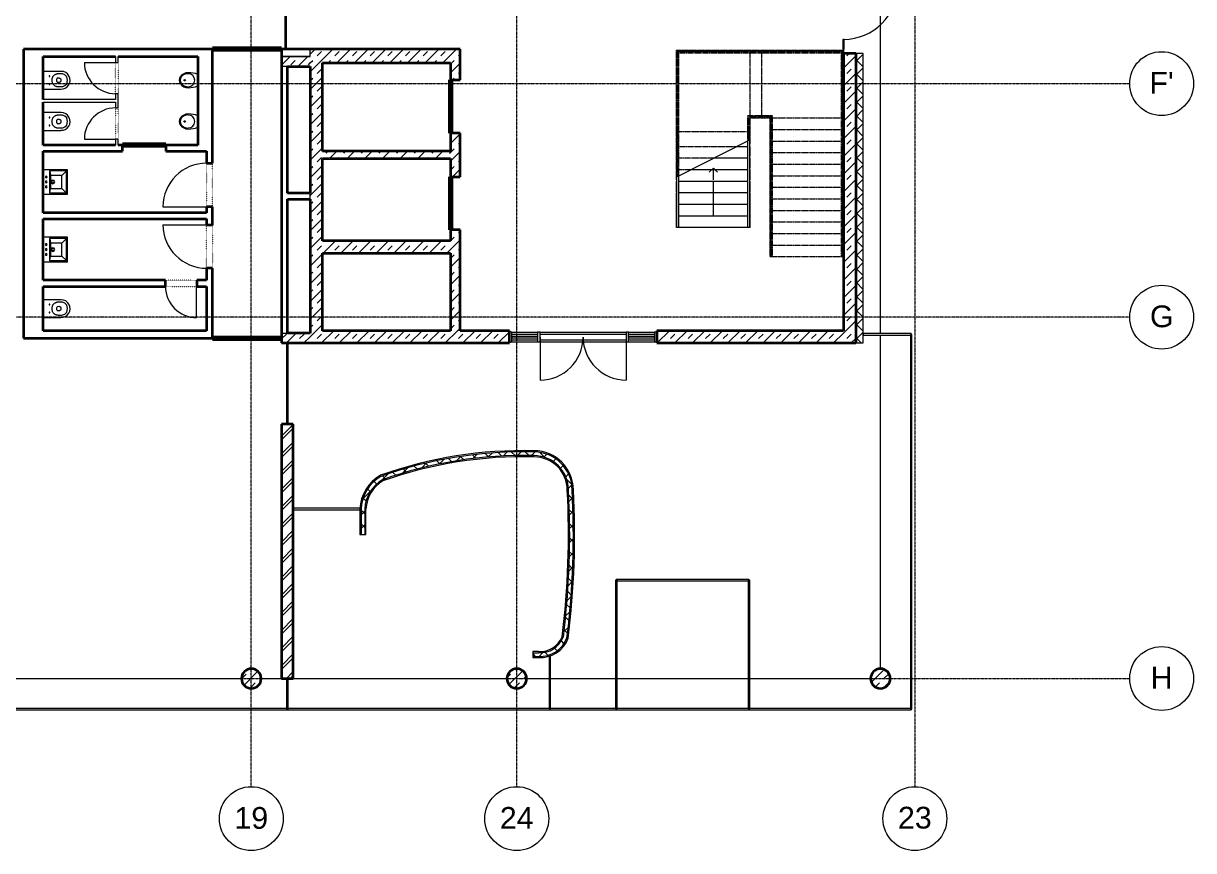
# Model space of a CAD drawing. Header units: millimetres. Extents: x -309577 to 26510, y -302335 to 26695.
# Drawn here: x -197976 to -174168, y -297783 to -280958 of the extents above; entities that cross this region are included whole.
import ezdxf

# ---------------------------------------------------------------- set-up
doc = ezdxf.new("R2010")
doc.units = ezdxf.units.MM
for name, pattern in [('Rasterlinie', [22.225, 12.7, -3.175, 3.175, -3.175]), ('Verdeckt', [3, 2, -1]), ('Über Schnittebene 1', [1, 0, -1])]:
    doc.linetypes.add(name, pattern=pattern)
for name, color, linetype, lineweight in [('A-ANNO-TEXT', 2, 'Continuous', 9), ('A-AREA-LINE', 4, 'Continuous', 70), ('A-DOOR', 1, 'Continuous', 9), ('A-FLOR-HRAL', 1, 'Continuous', 9), ('A-FLOR-OTLN', 6, 'Continuous', 9), ('A-FLOR-STRS', 2, 'Continuous', 9), ('A-GLAZ', 6, 'Continuous', 9), ('A-GLAZ-CWMG', 3, 'Continuous', 9), ('A-SECT-MBND', 5, 'Verdeckt', 9), ('A-WALL', 2, 'Continuous', 9), ('A-WALL-PATT', 2, 'Continuous', 35), ('I-WALL', 2, 'Continuous', 9), ('P-SANR-FIXT', 6, 'Continuous', 9), ('S-COLS', 6, 'Continuous', 9), ('S-GRID', 1, 'Continuous', 9)]:
    doc.layers.add(name, color=color, linetype=linetype, lineweight=lineweight)
pattern_1 = [(45, (0, 0), (-141.42136, 141.42136), []), (135, (0, 0), (-141.42136, -141.42136), [])]
pattern_2 = [(45, (0, 0), (-179.60512, 179.60512), []), (45, (179.6, 0), (-179.60512, 179.60512), [127, -127])]

# ---------------------------------------------------------------- blocks, each defined once
blk = doc.blocks.new('Systemelement - Verglasung-392771-Ebene 0')
at = {"layer": 'A-GLAZ'}
for p, q in [((45862, 15), (-45862, 15)), ((45862, -15), (45862, 15)), ((-45862, -15), (45862, -15))]:
    blk.add_line(p, q, dxfattribs=at)
blk = doc.blocks.new('STB Stütze - rund - STB d_40-392787-Ebene 0')
at = {"layer": 'S-COLS'}
h = blk.add_hatch(dxfattribs=at)
h.set_pattern_fill('FP_38', color=256, style=0, pattern_type=2)
h.set_pattern_definition([(225, (-187938.7, -294282.99), (179.60512, -179.60512), []), (225, (-188118.3, -294282.99), (179.60512, -179.60512), [127, -127])])
h.paths.add_polyline_path([(24, 199), (-24, 199), (-71, 187), (-114, 165), (-150, 133), (-177, 93), (-194, 48), (-200, 0), (-194, -48), (-177, -93), (-150, -133), (-114, -165), (-71, -187), (-24, -199), (24, -199), (71, -187), (114, -165), (150, -133), (177, -93), (194, -48), (200, 0), (194, 48), (177, 93), (150, 133), (114, 165), (71, 187)], flags=0)
at = {"layer": 'S-COLS', "lineweight": 35}
for start, end in [(0, 180), (180, 0)]:
    blk.add_arc((0, 0), 200, start, end, dxfattribs=at)
blk = doc.blocks.new('STB Stütze - rund - STB d_40-V31-Ebene 0')
at = {"layer": 'S-COLS'}
h = blk.add_hatch(dxfattribs=at)
h.set_pattern_fill('FP_39', color=256, style=0, pattern_type=2)
h.set_pattern_definition([(225, (-193338.7, -294282.99), (179.60512, -179.60512), []), (225, (-193518.3, -294282.99), (179.60512, -179.60512), [127, -127])])
h.paths.add_polyline_path([(24, 199), (-24, 199), (-71, 187), (-114, 165), (-150, 133), (-177, 93), (-194, 48), (-200, 0), (-194, -48), (-177, -93), (-150, -133), (-114, -165), (-71, -187), (-24, -199), (24, -199), (71, -187), (114, -165), (150, -133), (177, -93), (194, -48), (200, 0), (194, 48), (177, 93), (150, 133), (114, 165), (71, 187)], flags=0)
at = {"layer": 'S-COLS', "lineweight": 35}
for start, end in [(0, 180), (180, 0)]:
    blk.add_arc((0, 0), 200, start, end, dxfattribs=at)
blk = doc.blocks.new('STB Stütze - rund - STB d_40-V32-Ebene 0')
at = {"layer": 'S-COLS'}
h = blk.add_hatch(dxfattribs=at)
h.set_pattern_fill('FP_40', color=256, style=0, pattern_type=2)
h.set_pattern_definition([(225, (-180538.7, -294282.99), (179.60512, -179.60512), []), (225, (-180718.3, -294282.99), (179.60512, -179.60512), [127, -127])])
h.paths.add_polyline_path([(24, 199), (-24, 199), (-71, 187), (-114, 165), (-150, 133), (-177, 93), (-194, 48), (-200, 0), (-194, -48), (-177, -93), (-150, -133), (-114, -165), (-71, -187), (-24, -199), (24, -199), (71, -187), (114, -165), (150, -133), (177, -93), (194, -48), (200, 0), (194, 48), (177, 93), (150, 133), (114, 165), (71, 187)], flags=0)
at = {"layer": 'S-COLS', "lineweight": 35}
for start, end in [(0, 180), (180, 0)]:
    blk.add_arc((0, 0), 200, start, end, dxfattribs=at)
blk = doc.blocks.new('Systemelement - Verglasung-313539-Ebene 0')
at = {"layer": 'A-GLAZ'}
for p, q in [((263, 15), (-263, 15)), ((-263, 15), (-263, -15)), ((263, -15), (263, 15)), ((-263, -15), (263, -15))]:
    blk.add_line(p, q, dxfattribs=at)
blk = doc.blocks.new('Türelement 2-flg - Drehflügel - Glas - Standard-313540-Ebene 0')
at = {"layer": 'A-DOOR'}
for p, q in [((-875, 0), (-875, 875)), ((875, 0), (875, 875))]:
    blk.add_line(p, q, dxfattribs=at)
for centre, start, end in [((-875, 0), 0, 90), ((875, 0), 90, 180)]:
    blk.add_arc(centre, 875, start, end, dxfattribs=at)
blk = doc.blocks.new('Rechteckiger Pfosten - 5 x 20-313542-Ebene 0')
at = {"layer": 'A-GLAZ-CWMG'}
for p, q in [((-25, 100), (25, 100)), ((-25, -100), (-25, 100)), ((25, 100), (25, -100)), ((25, -100), (-25, -100))]:
    blk.add_line(p, q, dxfattribs=at)
blk = doc.blocks.new('Rechteckiger Pfosten - 5 x 20-313543-Ebene 0')
at = {"layer": 'A-GLAZ-CWMG'}
for p, q in [((-188039, -287238), (-187514, -287238)), ((-188039, -287438), (-187514, -287438))]:
    blk.add_line(p, q, dxfattribs=at)
blk = doc.blocks.new('Rechteckiger Pfosten - 5 x 20-313545-Ebene 0')
at = {"layer": 'A-GLAZ-CWMG'}
for p, q in [((-187464, -287238), (-185714, -287238)), ((-187464, -287438), (-185714, -287438))]:
    blk.add_line(p, q, dxfattribs=at)
blk = doc.blocks.new('Rechteckiger Pfosten - 5 x 20-313546-Ebene 0')
at = {"layer": 'A-GLAZ-CWMG'}
for p, q in [((-50, 100), (0, 100)), ((-50, -100), (-50, 100)), ((0, 100), (0, -100)), ((0, -100), (-50, -100))]:
    blk.add_line(p, q, dxfattribs=at)
blk = doc.blocks.new('Systemelement - Verglasung-392781-Ebene 0')
at = {"layer": 'A-GLAZ'}
for p, q in [((487, 15), (-487, 15)), ((-487, 15), (-487, -15)), ((487, -15), (487, 15)), ((-487, -15), (487, -15))]:
    blk.add_line(p, q, dxfattribs=at)
blk = doc.blocks.new('Systemelement - Verglasung-313549-Ebene 0')
at = {"layer": 'A-GLAZ'}
for p, q in [((100, 15), (-100, 15)), ((-100, 15), (-100, -15)), ((100, -15), (100, 15)), ((-100, -15), (100, -15))]:
    blk.add_line(p, q, dxfattribs=at)
blk = doc.blocks.new('Türelement 1-flg - Drehflügel - Glas - Standard-313551-Ebene 0')
at = {"layer": 'A-DOOR'}
blk.add_line((-550, 0), (-550, 1100), dxfattribs=at)
blk.add_arc((-550, 0), 1100, 360, 90, dxfattribs=at)
blk = doc.blocks.new('Systemelement - Verglasung-313552-Ebene 0')
at = {"layer": 'A-GLAZ'}
for p, q in [((1305, 15), (-1305, 15)), ((-1305, 15), (-1305, -15)), ((1305, -15), (1305, 15)), ((-1305, -15), (1305, -15))]:
    blk.add_line(p, q, dxfattribs=at)
blk = doc.blocks.new('Systemelement - Verglasung-313553-Ebene 0')
at = {"layer": 'A-GLAZ'}
for p, q in [((1350, 15), (-1350, 15)), ((-1350, 15), (-1350, -15)), ((1350, -15), (1350, 15)), ((-1350, -15), (1350, -15))]:
    blk.add_line(p, q, dxfattribs=at)
blk = doc.blocks.new('Systemelement - Verglasung-313554-Ebene 0')
at = {"layer": 'A-GLAZ'}
for p, q in [((534, 15), (-534, 15)), ((-534, 15), (-534, -15)), ((534, -15), (534, 15)), ((-534, -15), (534, -15))]:
    blk.add_line(p, q, dxfattribs=at)
blk = doc.blocks.new('Systemelement - Verglasung-313555-Ebene 0')
at = {"layer": 'A-GLAZ'}
for p, q in [((693, 15), (-693, 15)), ((-693, 15), (-693, -15)), ((693, -15), (693, 15)), ((-693, -15), (693, -15))]:
    blk.add_line(p, q, dxfattribs=at)
blk = doc.blocks.new('Rechteckiger Pfosten - 5 x 20-313559-Ebene 0')
at = {"layer": 'A-GLAZ-CWMG'}
for p, q in [((0, 100), (-50, 100)), ((-50, 100), (-50, -100)), ((0, -100), (0, 100)), ((-50, -100), (0, -100))]:
    blk.add_line(p, q, dxfattribs=at)
blk = doc.blocks.new('Geländer - Geländer-389870-Ebene 0')
at = {"layer": 'A-FLOR-HRAL'}
for p, q in [((-184639, -284057), (-184679, -284077)), ((-184679, -285111), (-184679, -284077)), ((-184639, -285111), (-184639, -284057)), ((-184639, -285111), (-184679, -285111))]:
    blk.add_line(p, q, dxfattribs=at)
at = {"layer": 'A-SECT-MBND'}
for p, q in [((-184679, -281514), (-183424, -281514)), ((-184679, -283166), (-184679, -281514)), ((-184660, -281532), (-183424, -281532)), ((-184660, -283166), (-184660, -281532)), ((-184660, -281532), (-183424, -281532)), ((-184660, -283166), (-184660, -281532)), ((-184660, -281532), (-183424, -281532)), ((-184660, -283166), (-184660, -281532)), ((-184660, -281532), (-183424, -281532)), ((-184660, -283166), (-184660, -281532)), ((-184657, -281535), (-183424, -281535)), ((-184657, -283166), (-184657, -281535)), ((-184657, -281535), (-183424, -281535)), ((-184657, -283166), (-184657, -281535)), ((-184657, -281535), (-183424, -281535)), ((-184657, -283166), (-184657, -281535)), ((-184657, -281535), (-183424, -281535)), ((-184657, -283166), (-184657, -281535)), ((-184639, -281554), (-183424, -281554)), ((-184639, -283166), (-184639, -281554)), ((-183424, -281514), (-182954, -281514)), ((-183424, -281532), (-182954, -281532)), ((-183424, -281532), (-182954, -281532)), ((-183424, -281532), (-182954, -281532)), ((-183424, -281532), (-182954, -281532)), ((-183424, -281535), (-182954, -281535)), ((-183424, -281535), (-182954, -281535)), ((-183424, -281535), (-182954, -281535)), ((-183424, -281535), (-182954, -281535)), ((-183424, -281554), (-182954, -281554)), ((-182954, -281514), (-181299, -281514)), ((-182954, -281532), (-181317, -281532)), ((-182954, -281532), (-181317, -281532)), ((-182954, -281532), (-181317, -281532)), ((-182954, -281532), (-181317, -281532)), ((-182954, -281535), (-181320, -281535)), ((-182954, -281535), (-181320, -281535)), ((-182954, -281535), (-181320, -281535)), ((-182954, -281535), (-181320, -281535)), ((-182954, -281554), (-181339, -281554)), ((-181339, -281554), (-181339, -282646)), ((-181320, -281535), (-181320, -282646)), ((-181320, -281535), (-181320, -282646)), ((-181320, -281535), (-181320, -282646)), ((-181320, -281535), (-181320, -282646)), ((-181317, -281532), (-181317, -282646)), ((-181317, -281532), (-181317, -282646)), ((-181317, -281532), (-181317, -282646)), ((-181317, -281532), (-181317, -282646)), ((-181299, -281514), (-181299, -282646)), ((-181339, -282646), (-181339, -285701)), ((-181320, -282646), (-181320, -285701)), ((-181320, -282646), (-181320, -285701)), ((-181320, -282646), (-181320, -285701)), ((-181320, -282646), (-181320, -285701)), ((-181317, -282646), (-181317, -285701)), ((-181317, -282646), (-181317, -285701)), ((-181317, -282646), (-181317, -285701)), ((-181317, -282646), (-181317, -285701)), ((-181299, -282646), (-181299, -285701)), ((-184679, -284077), (-184679, -283166)), ((-184660, -284068), (-184660, -283166)), ((-184660, -284068), (-184660, -283166)), ((-184660, -284068), (-184660, -283166)), ((-184660, -284068), (-184660, -283166)), ((-184657, -284066), (-184657, -283166)), ((-184657, -284066), (-184657, -283166)), ((-184657, -284066), (-184657, -283166)), ((-184657, -284066), (-184657, -283166)), ((-184639, -284057), (-184639, -283166)), ((-181299, -285701), (-181339, -285701)), ((-181317, -285701), (-181320, -285701)), ((-181317, -285701), (-181320, -285701)), ((-181317, -285701), (-181320, -285701)), ((-181317, -285701), (-181320, -285701))]:
    blk.add_line(p, q, dxfattribs=at)
blk = doc.blocks.new('Geländer - Geländer-389874-Ebene 0')
at = {"layer": 'A-FLOR-HRAL'}
for p, q in [((-183199, -283325), (-183239, -283345)), ((-183239, -285111), (-183239, -283345)), ((-183199, -285111), (-183199, -283325)), ((-183199, -285111), (-183239, -285111))]:
    blk.add_line(p, q, dxfattribs=at)
at = {"layer": 'A-SECT-MBND'}
for p, q in [((-183239, -282831), (-182786, -282831)), ((-183239, -283166), (-183239, -282831)), ((-182786, -282831), (-182739, -282831)), ((-182739, -282831), (-182739, -282884)), ((-183220, -282850), (-182786, -282850)), ((-183220, -283166), (-183220, -282850)), ((-183220, -282850), (-182786, -282850)), ((-183220, -283166), (-183220, -282850)), ((-183220, -282850), (-182786, -282850)), ((-183220, -283166), (-183220, -282850)), ((-183220, -282850), (-182786, -282850)), ((-183220, -283166), (-183220, -282850)), ((-183217, -282853), (-182786, -282853)), ((-183217, -283166), (-183217, -282853)), ((-183217, -282853), (-182786, -282853)), ((-183217, -283166), (-183217, -282853)), ((-183217, -282853), (-182786, -282853)), ((-183217, -283166), (-183217, -282853)), ((-183217, -282853), (-182786, -282853)), ((-183217, -283166), (-183217, -282853)), ((-183199, -282871), (-182779, -282871)), ((-183199, -283166), (-183199, -282871)), ((-182786, -282850), (-182757, -282850)), ((-182786, -282850), (-182757, -282850)), ((-182786, -282850), (-182757, -282850)), ((-182786, -282850), (-182757, -282850)), ((-182786, -282853), (-182760, -282853)), ((-182786, -282853), (-182760, -282853)), ((-182786, -282853), (-182760, -282853)), ((-182786, -282853), (-182760, -282853)), ((-182779, -282871), (-182779, -285701)), ((-182760, -282853), (-182760, -282884)), ((-182760, -282853), (-182760, -282884)), ((-182760, -282853), (-182760, -282884)), ((-182760, -282853), (-182760, -282884)), ((-182760, -282884), (-182760, -285701)), ((-182760, -282884), (-182760, -285701)), ((-182760, -282884), (-182760, -285701)), ((-182760, -282884), (-182760, -285701)), ((-182757, -282850), (-182757, -282884)), ((-182757, -282850), (-182757, -282884)), ((-182757, -282850), (-182757, -282884)), ((-182757, -282850), (-182757, -282884)), ((-182757, -282884), (-182757, -285701)), ((-182757, -282884), (-182757, -285701)), ((-182757, -282884), (-182757, -285701)), ((-182757, -282884), (-182757, -285701)), ((-182739, -282884), (-182739, -285701)), ((-183239, -283345), (-183239, -283166)), ((-183220, -283336), (-183220, -283166)), ((-183220, -283336), (-183220, -283166)), ((-183220, -283336), (-183220, -283166)), ((-183220, -283336), (-183220, -283166)), ((-183217, -283335), (-183217, -283166)), ((-183217, -283335), (-183217, -283166)), ((-183217, -283335), (-183217, -283166)), ((-183217, -283335), (-183217, -283166)), ((-183199, -283325), (-183199, -283166)), ((-182739, -285701), (-182779, -285701)), ((-182757, -285701), (-182760, -285701)), ((-182757, -285701), (-182760, -285701)), ((-182757, -285701), (-182760, -285701)), ((-182757, -285701), (-182760, -285701))]:
    blk.add_line(p, q, dxfattribs=at)
blk = doc.blocks.new('Wandwaschbecken _3_ - 500 x 500 mm-313563-Ebene 0')
at = {"layer": 'P-SANR-FIXT'}
for p, q in [((-124, -205), (-124, -695)), ((374, -695), (374, -205)), ((-99, -335), (-99, -670)), ((344, -330), (-94, -330)), ((-94, -335), (-14, -351)), ((-9, -355), (-9, -580)), ((-1, -350), (-4, -350)), ((249, -350), (-1, -350)), ((261, -355), (261, -580)), ((344, -335), (265, -350)), ((349, -670), (349, -335)), ((-119, -700), (369, -700)), ((-94, -670), (-13, -588)), ((-94, -675), (344, -675)), ((-4, -585), (256, -585)), ((344, -670), (262, -588))]:
    blk.add_line(p, q, dxfattribs=at)
for centre, radius, start, end in [((-119, -205), 5, 90, 180), ((369, -205), 5, 0, 90), ((-94, -335), 5, 90, 180), ((-4, -355), 5, 90, 180), ((26, -264), 17.5, 360, 180), ((26, -264), 17.5, 180, 360), ((126, -400), 37.5, 360, 180), ((126, -400), 37.5, 180, 360), ((126, -400), 23, 360, 180), ((126, -400), 23, 180, 360), ((126, -264), 17.5, 360, 180), ((126, -264), 17.5, 180, 360), ((226, -264), 17.5, 360, 180), ((226, -264), 17.5, 180, 360), ((256, -355), 5, 0, 90), ((344, -335), 5, 0, 90), ((-119, -695), 5, 180, 270), ((-94, -670), 5, 180, 270), ((-4, -580), 5, 180, 270), ((256, -580), 5, 270, 360), ((344, -670), 5, 270, 0), ((369, -695), 5, 270, 0)]:
    blk.add_arc(centre, radius, start, end, dxfattribs=at)
for start_param, end_param in [(0, 3.141593), (3.141593, 6.283185)]:
    blk.add_ellipse((126, -337), major_axis=(12.5, 0), ratio=0.247617, start_param=start_param, end_param=end_param, dxfattribs=at)
blk = doc.blocks.new('WC - Kombination _1_ - 550 x 360 mm-313564-Ebene 0')
at = {"layer": 'P-SANR-FIXT'}
for p, q in [((-55, -200), (-55, -559)), ((305, -568), (305, -200))]:
    blk.add_line(p, q, dxfattribs=at)
for centre, radius, start, end in [((44, -330), 6.33, 0, 180), ((44, -330), 6.33, 180, 0), ((207, -330), 6.33, 0, 180), ((207, -330), 6.33, 180, 0), ((125, -570), 180, 176.6105, 0.5201)]:
    blk.add_arc(centre, radius, start, end, dxfattribs=at)
for points, knots in [([(256, -572), (256, -565), (256, -552), (256, -537), (256, -527), (256, -523), (256, -520), (256, -518), (256, -515), (256, -513), (256, -511), (256, -510), (256, -509), (256, -508), (256, -507), (255, -506), (255, -505), (255, -504), (255, -502), (255, -500), (254, -497), (253, -493), (252, -488), (251, -482), (249, -474), (246, -464), (241, -452), (233, -437), (222, -421), (208, -406), (192, -394), (174, -386), (155, -380), (139, -378), (126, -377), (112, -378), (96, -379), (76, -384), (58, -392), (41, -403), (27, -416), (15, -433), (6, -450), (1, -466), (-2, -479), (-4, -489), (-5, -498), (-6, -505), (-6, -508)], [0, 0, 0, 0, 0.065062, 0.130124, 0.146389, 0.162655, 0.170788, 0.17892, 0.187053, 0.195186, 0.199252, 0.203319, 0.207385, 0.209418, 0.211451, 0.215518, 0.219584, 0.223651, 0.227717, 0.23585, 0.243982, 0.260248, 0.276513, 0.292779, 0.32531, 0.357841, 0.390372, 0.455434, 0.520496, 0.585558, 0.65062, 0.715682, 0.780744, 0.845806, 0.878337, 0.910868, 0.97593, 1.040992, 1.106054, 1.171116, 1.236178, 1.30124, 1.366302, 1.431364, 1.463895, 1.496426, 1.528957, 1.561488, 1.561488, 1.561488, 1.561488]), ([(-6, -508), (-6, -527), (-6, -552), (-6, -572), (-6, -592), (4, -699), (125, -699), (245, -699), (256, -585), (256, -572)], [3, 3, 3, 3, 4, 4, 4, 5, 5, 5, 6, 6, 6, 6]), ([(78, -521), (77, -490), (82, -484), (87, -484), (101, -481), (149, -481), (163, -484), (168, -484), (173, -490), (172, -521)], [0, 0, 0, 0, 1, 1, 1, 2, 2, 2, 3, 3, 3, 3]), ([(172, -521), (172, -524), (170, -529), (167, -538), (163, -545), (158, -551), (154, -555), (149, -558), (140, -563), (125, -565), (110, -563), (101, -558), (96, -555), (91, -551), (87, -545), (82, -538), (79, -529), (78, -524), (78, -521)], [0, 0, 0, 0, 0.0288677, 0.0577354, 0.0866031, 0.1154708, 0.1299046, 0.1443385, 0.1732062, 0.2309416, 0.2886769, 0.3175446, 0.3319785, 0.3464123, 0.37528, 0.4041477, 0.4330154, 0.4618831, 0.4618831, 0.4618831, 0.4618831])]:
    blk.add_open_spline(points, degree=3, knots=knots, dxfattribs=at)
blk = doc.blocks.new('Pissoir - Pissoir-313565-Ebene 0')
at = {"layer": 'P-SANR-FIXT'}
blk.add_line((-117, 3), (117, 3), dxfattribs=at)
blk.add_circle((0, 268), 15, dxfattribs=at)
for centre, start, end in [((392, 195), 180, 200.6739), ((-392, 195), 339.3261, 0)]:
    blk.add_arc(centre, 545, start, end, dxfattribs=at)
for major_axis, ratio, start_param, end_param in [((0, 186), 0.819068, 4.712389, 7.853982), ((0, 165), 0.80303, 4.712389, 7.853982), ((132, 0), 0.987707, 3.141593, 6.283185)]:
    blk.add_ellipse((0, 195), major_axis=major_axis, ratio=ratio, start_param=start_param, end_param=end_param, dxfattribs=at)
blk = doc.blocks.new('Drehflügel 1-flg - Umfassungszarge - 63_5 x 2_135-313566-Ebene 0')
at = {"layer": 'A-DOOR', "linetype": 'Über Schnittebene 1'}
for p, q in [((317, 48), (-318, 48)), ((-318, -77), (317, -77))]:
    blk.add_line(p, q, dxfattribs=at)
at = {"layer": 'A-DOOR'}
blk.add_line((317, -712), (317, -77), dxfattribs=at)
blk.add_arc((317, -77), 635, 180, 270, dxfattribs=at)
blk = doc.blocks.new('Drehflügel 1-flg - Stahlzarge1 - 88_5 x 2_26 2-313477-Ebene 0')
at = {"layer": 'A-DOOR'}
blk.add_line((442, 962), (442, 77), dxfattribs=at)
at = {"layer": 'A-DOOR', "linetype": 'Über Schnittebene 1'}
for p, q in [((-443, 77), (442, 77)), ((442, -48), (-443, -48))]:
    blk.add_line(p, q, dxfattribs=at)
at = {"layer": 'A-DOOR'}
blk.add_arc((442, 77), 885, 90, 180, dxfattribs=at)
blk = doc.blocks.new('Drehflügel 1-flg - Stahlzarge1 - 88_5 x 2_26 2-313441-Ebene 0')
at = {"layer": 'A-DOOR', "linetype": 'Über Schnittebene 1'}
for p, q in [((442, 48), (-443, 48)), ((-443, -77), (442, -77))]:
    blk.add_line(p, q, dxfattribs=at)
at = {"layer": 'A-DOOR'}
blk.add_line((442, -962), (442, -77), dxfattribs=at)
blk.add_arc((442, -77), 885, 180, 270, dxfattribs=at)
blk = doc.blocks.new('Drehflügel 1-flg - Umfassungszarge - 63_5 x 2_135-250514-Ebene 0')
at = {"layer": 'A-DOOR', "linetype": 'Über Schnittebene 1'}
for p, q in [((317, 11), (-318, 11)), ((-318, -39), (317, -39))]:
    blk.add_line(p, q, dxfattribs=at)
at = {"layer": 'A-DOOR'}
blk.add_line((317, -674), (317, -39), dxfattribs=at)
blk.add_arc((317, -39), 635, 180, 270, dxfattribs=at)
blk = doc.blocks.new('Drehflügel 1-flg - Umfassungszarge - 63_5 x 2_135-250513-Ebene 0')
at = {"layer": 'A-DOOR'}
blk.add_line((317, 674), (317, 39), dxfattribs=at)
at = {"layer": 'A-DOOR', "linetype": 'Über Schnittebene 1'}
for p, q in [((-318, 39), (317, 39)), ((317, -11), (-318, -11))]:
    blk.add_line(p, q, dxfattribs=at)
at = {"layer": 'A-DOOR'}
blk.add_arc((317, 39), 635, 90, 180, dxfattribs=at)
blk = doc.blocks.new('Systemelement - Verglasung-313567-Ebene 0')
at = {"layer": 'A-GLAZ'}
for p, q in [((825, 15), (-825, 15)), ((-825, 15), (-825, -15)), ((825, -15), (825, 15)), ((-825, -15), (825, -15))]:
    blk.add_line(p, q, dxfattribs=at)
blk = doc.blocks.new('Systemelement - Verglasung-313568-Ebene 0')
at = {"layer": 'A-GLAZ'}
for p, q in [((100, 15), (-100, 15)), ((-100, 15), (-100, -15)), ((100, -15), (100, 15)), ((-100, -15), (100, -15))]:
    blk.add_line(p, q, dxfattribs=at)
blk = doc.blocks.new('Systemelement - Verglasung-313569-Ebene 0')
at = {"layer": 'A-GLAZ'}
for p, q in [((550, 15), (-550, 15)), ((-550, 15), (-550, -15)), ((550, -15), (550, 15)), ((-550, -15), (550, -15))]:
    blk.add_line(p, q, dxfattribs=at)
blk = doc.blocks.new('Systemelement - Verglasung-313570-Ebene 0')
at = {"layer": 'A-GLAZ'}
for p, q in [((312.5, 15), (-312.5, 15)), ((-312.5, 15), (-312.5, -15)), ((312.5, -15), (312.5, 15)), ((-312.5, -15), (312.5, -15))]:
    blk.add_line(p, q, dxfattribs=at)
blk = doc.blocks.new('Systemelement - Verglasung-392782-Ebene 0')
at = {"layer": 'A-GLAZ'}
for p, q in [((962.5, 15), (-962.5, 15)), ((-962.5, 15), (-962.5, -15)), ((962.5, -15), (962.5, 15)), ((-962.5, -15), (962.5, -15))]:
    blk.add_line(p, q, dxfattribs=at)
blk = doc.blocks.new('Systemelement - Verglasung-392783-Ebene 0')
at = {"layer": 'A-GLAZ'}
for p, q in [((310, 15), (-310, 15)), ((-310, 15), (-310, -15)), ((310, -15), (310, 15)), ((-310, -15), (310, -15))]:
    blk.add_line(p, q, dxfattribs=at)
blk = doc.blocks.new('Systemelement - Verglasung-392784-Ebene 0')
at = {"layer": 'A-GLAZ'}
for p, q in [((1270, 15), (-1270, 15)), ((-1270, 15), (-1270, -15)), ((1270, -15), (1270, 15)), ((-1270, -15), (1270, -15))]:
    blk.add_line(p, q, dxfattribs=at)
blk = doc.blocks.new('Rechteckiger Pfosten - 6 x 12-V104-Ebene 0')
at = {"layer": 'A-GLAZ-CWMG'}
for p, q in [((-188039, -287278), (-187514, -287278)), ((-187514, -287398), (-188039, -287398))]:
    blk.add_line(p, q, dxfattribs=at)
blk = doc.blocks.new('Rechteckiger Pfosten - 6 x 12-V105-Ebene 0')
at = {"layer": 'A-GLAZ-CWMG'}
for p, q in [((-187464, -287278), (-185714, -287278)), ((-185714, -287398), (-187464, -287398))]:
    blk.add_line(p, q, dxfattribs=at)
blk = doc.blocks.new('Raster - Rasterbeschriftung-194804-Ebene 0')
at = {"layer": 'S-GRID'}
blk.add_circle((0, 0), 6.5, dxfattribs=at)

msp = doc.modelspace()

# ---------------------------------------------------------------- hatches: boundary and pattern name
at = {"layer": 'A-WALL-PATT', "lineweight": 9}
h = msp.add_hatch(dxfattribs=at)
h.set_pattern_fill('FP_6', color=256, style=0, pattern_type=2)
h.set_pattern_definition(pattern_2)
h.paths.add_polyline_path([(-192139, -281833), (-192139, -281633), (-192726, -281633), (-192726, -281833), (-192601, -281833)], flags=0)
h = msp.add_hatch(dxfattribs=at)
h.set_pattern_fill('FP_6', color=256, style=0, pattern_type=2)
h.set_pattern_definition(pattern_2)
h.paths.add_polyline_path([(-191889, -287208), (-191889, -281483), (-192139, -281483), (-192139, -287208)], flags=0)
h = msp.add_hatch(dxfattribs=at)
h.set_pattern_fill('FP_6', color=256, style=0, pattern_type=2)
h.set_pattern_definition(pattern_2)
h.paths.add_polyline_path([(-189289, -281758), (-189089, -281758), (-189089, -281483), (-191889, -281483), (-191889, -281758)], flags=0)
h = msp.add_hatch(dxfattribs=at)
h.set_pattern_fill('FP_6', color=256, style=0, pattern_type=2)
h.set_pattern_definition(pattern_2)
h.paths.add_polyline_path([(-181289, -287458), (-181039, -287458), (-181039, -281573), (-181289, -281573), (-181289, -287208)], flags=0)
h = msp.add_hatch(dxfattribs=at)
h.set_pattern_fill('FP_5', color=256, style=0, pattern_type=2)
h.set_pattern_definition(pattern_1)
h.paths.add_polyline_path([(-181039, -287458), (-180889, -287458), (-180889, -281573), (-181039, -281573), (-181039, -285566)], flags=0)
h = msp.add_hatch(dxfattribs=at)
h.set_pattern_fill('FP_6', color=256, style=0, pattern_type=2)
h.set_pattern_definition(pattern_2)
h.paths.add_polyline_path([(-189089, -287208), (-189089, -285158), (-189289, -285158), (-189289, -287208)], flags=0)
h.paths.add_polyline_path([(-189089, -284078), (-189089, -283188), (-189289, -283188), (-189289, -284078)], flags=0)
h.paths.add_polyline_path([(-189089, -282108), (-189089, -281758), (-189289, -281758), (-189289, -282108)], flags=0)
h = msp.add_hatch(dxfattribs=at)
h.set_pattern_fill('FP_6', color=256, style=0, pattern_type=2)
h.set_pattern_definition(pattern_2)
h.paths.add_polyline_path([(-189289, -283708), (-189289, -283558), (-191889, -283558), (-191889, -283708)], flags=0)
h = msp.add_hatch(dxfattribs=at)
h.set_pattern_fill('FP_6', color=256, style=0, pattern_type=2)
h.set_pattern_definition(pattern_2)
h.paths.add_polyline_path([(-191889, -285629), (-189289, -285629), (-189289, -285379), (-191889, -285379), (-191889, -285566)], flags=0)
h = msp.add_hatch(dxfattribs=at)
h.set_pattern_fill('FP_6', color=256, style=0, pattern_type=2)
h.set_pattern_definition(pattern_2)
h.paths.add_polyline_path([(-192139, -287458), (-192139, -287258), (-192726, -287258), (-192726, -287458)], flags=0)
h = msp.add_hatch(dxfattribs=at)
h.set_pattern_fill('FP_6', color=256, style=0, pattern_type=2)
h.set_pattern_definition(pattern_2)
h.paths.add_polyline_path([(-188089, -287458), (-188089, -287208), (-192139, -287208), (-192139, -287458), (-188150, -287458)], flags=0)
h = msp.add_hatch(dxfattribs=at)
h.set_pattern_fill('FP_6', color=256, style=0, pattern_type=2)
h.set_pattern_definition(pattern_2)
h.paths.add_polyline_path([(-181289, -287458), (-181289, -287208), (-185089, -287208), (-185089, -287458), (-182363, -287458)], flags=0)
h = msp.add_hatch(dxfattribs=at)
h.set_pattern_fill('FP_37', color=256, style=0, pattern_type=2)
h.set_pattern_definition([(45, (0, 0), (-179.60512, 179.60512), []), (45, (76.2, 0), (-179.60512, 179.60512), [])])
h.paths.add_polyline_path([(-192486, -294283), (-192486, -289108), (-192726, -289108), (-192726, -294283)], flags=0)
h = msp.add_hatch(dxfattribs=at)
h.set_pattern_fill('FP_5', color=256, style=0, pattern_type=2)
h.set_pattern_definition(pattern_1)
h.paths.add_polyline_path([(-190671, -290239), (-190373, -290139), (-190071, -290051), (-189767, -289974), (-189460, -289908), (-189151, -289853), (-188840, -289809), (-188527, -289777), (-188214, -289757), (-187900, -289747), (-187586, -289750), (-187585, -289675), (-187902, -289672), (-188220, -289682), (-188536, -289703), (-188852, -289735), (-189166, -289779), (-189479, -289835), (-189789, -289902), (-190097, -289980), (-190401, -290070), (-190702, -290170)], flags=0)
h = msp.add_hatch(dxfattribs=at)
h.set_pattern_fill('FP_5', color=256, style=0, pattern_type=2)
h.set_pattern_definition(pattern_1)
h.paths.add_polyline_path([(-186886, -290449), (-186811, -290447), (-186817, -290354), (-186834, -290262), (-186862, -290173), (-186901, -290088), (-186949, -290009), (-187007, -289935), (-187073, -289869), (-187146, -289812), (-187226, -289764), (-187311, -289725), (-187400, -289697), (-187492, -289680), (-187585, -289675), (-187586, -289750), (-187495, -289756), (-187405, -289774), (-187318, -289803), (-187236, -289844), (-187160, -289894), (-187091, -289955), (-187031, -290023), (-186980, -290100), (-186940, -290182), (-186910, -290268), (-186892, -290358)], flags=0)
h = msp.add_hatch(dxfattribs=at)
h.set_pattern_fill('FP_5', color=256, style=0, pattern_type=2)
h.set_pattern_definition(pattern_1)
h.paths.add_polyline_path([(-191032, -290837), (-191022, -290747), (-191001, -290658), (-190969, -290573), (-190927, -290492), (-190876, -290417), (-190815, -290349), (-190746, -290290), (-190671, -290239), (-190702, -290170), (-190778, -290220), (-190848, -290277), (-190910, -290342), (-190966, -290413), (-191012, -290490), (-191050, -290572), (-191079, -290658), (-191098, -290746), (-191107, -290836), (-191044, -290837)], flags=0)
h = msp.add_hatch(dxfattribs=at)
h.set_pattern_fill('FP_5', color=256, style=0, pattern_type=2)
h.set_pattern_definition(pattern_1)
h.paths.add_polyline_path([(-186918, -293459), (-186870, -293030), (-186833, -292601), (-186807, -292171), (-186791, -291740), (-186787, -291309), (-186794, -290878), (-186811, -290447), (-186886, -290449), (-186869, -290877), (-186862, -291305), (-186866, -291733), (-186881, -292161), (-186907, -292588), (-186944, -293015), (-186991, -293440)], flags=0)
h = msp.add_hatch(dxfattribs=at)
h.set_pattern_fill('FP_5', color=256, style=0, pattern_type=2)
h.set_pattern_definition(pattern_1)
h.paths.add_polyline_path([(-191032, -291353), (-191032, -290837), (-191107, -290836), (-191107, -291353)], flags=0)
h = msp.add_hatch(dxfattribs=at)
h.set_pattern_fill('FP_5', color=256, style=0, pattern_type=2)
h.set_pattern_definition(pattern_1)
h.paths.add_polyline_path([(-187497, -293833), (-187415, -293832), (-187334, -293820), (-187256, -293796), (-187181, -293762), (-187112, -293718), (-187050, -293664), (-186997, -293602), (-186952, -293533), (-186918, -293459), (-186991, -293440), (-187026, -293511), (-187072, -293576), (-187128, -293633), (-187191, -293681), (-187262, -293718), (-187337, -293744), (-187416, -293757), (-187495, -293758)], flags=0)
h = msp.add_hatch(dxfattribs=at)
h.set_pattern_fill('FP_5', color=256, style=0, pattern_type=2)
h.set_pattern_definition(pattern_1)
h.paths.add_polyline_path([(-187497, -293833), (-187495, -293758), (-187614, -293758), (-187614, -293833)], flags=0)

# ---------------------------------------------------------------- linework, layer by layer
at = {"layer": 'A-ANNO-TEXT'}
for p, q in [((-184025, -283985), (-183939, -283899)), ((-183852, -283985), (-183939, -283899)), ((-183939, -284143), (-183939, -283936)), ((-183939, -284387), (-183939, -284171)), ((-183939, -284632), (-183939, -284406)), ((-183939, -284876), (-183939, -284641))]:
    msp.add_line(p, q, dxfattribs=at)
at = {"layer": 'A-AREA-LINE'}
for p, q in [((-192726, -281483), (-194126, -281483)), ((-189289, -282108), (-189289, -283188)), ((-195081, -283433), (-195961, -283433)), ((-189289, -284078), (-189289, -285158)), ((-194126, -287358), (-192726, -287358))]:
    msp.add_line(p, q, dxfattribs=at)
at = {"layer": 'A-FLOR-OTLN'}
for p, q in [((-180539, -287268), (-180539, -272453)), ((-180539, -294084), (-180539, -287298)), ((-198539, -294283), (-193539, -294283)), ((-193139, -294283), (-192726, -294283)), ((-192486, -294283), (-188139, -294283)), ((-187739, -294283), (-187279, -294283)), ((-187249, -294283), (-185929, -294283)), ((-185899, -294283), (-183229, -294283)), ((-183199, -294283), (-180739, -294283))]:
    msp.add_line(p, q, dxfattribs=at)
at = {"layer": 'A-FLOR-STRS'}
for p, q in [((-183199, -283325), (-183189, -283320)), ((-183189, -283410), (-183189, -283320)), ((-184639, -284057), (-183239, -283345)), ((-183239, -283466), (-183476, -283466)), ((-183189, -283466), (-183199, -283466)), ((-183189, -283655), (-183189, -283466)), ((-183239, -283701), (-183939, -283701)), ((-183189, -283701), (-183199, -283701)), ((-183189, -283899), (-183189, -283701)), ((-183239, -283936), (-184401, -283936)), ((-183189, -283936), (-183199, -283936)), ((-183189, -284143), (-183189, -283936)), ((-184689, -284082), (-184679, -284077)), ((-184689, -284143), (-184689, -284082)), ((-184679, -284171), (-184689, -284171)), ((-184689, -284387), (-184689, -284171)), ((-183239, -284171), (-184639, -284171)), ((-183189, -284171), (-183199, -284171)), ((-183189, -284387), (-183189, -284171)), ((-184679, -284406), (-184689, -284406)), ((-184689, -284632), (-184689, -284406)), ((-183239, -284406), (-184639, -284406)), ((-183189, -284406), (-183199, -284406)), ((-183189, -284632), (-183189, -284406)), ((-184679, -284641), (-184689, -284641)), ((-184689, -285111), (-184689, -284641)), ((-183239, -284641), (-184639, -284641)), ((-183189, -284641), (-183199, -284641)), ((-183189, -285111), (-183189, -284641)), ((-184679, -284876), (-184689, -284876)), ((-183239, -284876), (-184639, -284876)), ((-183189, -284876), (-183199, -284876)), ((-184679, -285111), (-184689, -285111)), ((-183239, -285111), (-184639, -285111)), ((-183189, -285111), (-183199, -285111))]:
    msp.add_line(p, q, dxfattribs=at)
at = {"layer": 'A-SECT-MBND'}
for p, q in [((-184689, -281504), (-181289, -281504)), ((-184689, -283166), (-184689, -281504)), ((-183189, -282881), (-183189, -281504)), ((-182954, -282881), (-182954, -281504)), ((-181289, -281504), (-181289, -282881)), ((-183189, -282881), (-182789, -282881)), ((-183189, -283166), (-183189, -282881)), ((-182789, -282881), (-181289, -282881)), ((-182789, -282881), (-182789, -285701)), ((-181289, -282881), (-181289, -285701)), ((-183189, -283166), (-184689, -283166)), ((-184689, -284082), (-184689, -283166)), ((-183189, -283320), (-183189, -283166)), ((-182789, -283116), (-181289, -283116)), ((-183476, -283466), (-184689, -283466)), ((-182789, -283351), (-181289, -283351)), ((-183939, -283701), (-184689, -283701)), ((-182789, -283586), (-181289, -283586)), ((-184401, -283936), (-184689, -283936)), ((-182789, -283821), (-181289, -283821)), ((-182789, -284056), (-181289, -284056)), ((-182789, -284291), (-181289, -284291)), ((-182789, -284526), (-181289, -284526)), ((-182789, -284761), (-181289, -284761)), ((-182789, -284996), (-181289, -284996)), ((-182789, -285231), (-181289, -285231)), ((-182789, -285466), (-181289, -285466)), ((-182789, -285701), (-181289, -285701))]:
    msp.add_line(p, q, dxfattribs=at)
at = {"layer": 'A-WALL', "color": 10, "lineweight": 35}
for p, q in [((-194126, -281483), (-197976, -281483)), ((-197976, -281483), (-197976, -287358)), ((-197576, -281633), (-196101, -281633)), ((-197576, -282508), (-197576, -281633)), ((-196051, -281633), (-194426, -281633)), ((-194426, -281633), (-194426, -283433)), ((-194126, -283803), (-194126, -281483)), ((-191889, -281483), (-192726, -281483)), ((-192726, -281483), (-192726, -287458)), ((-189089, -281483), (-191889, -281483)), ((-189089, -282108), (-189089, -281483)), ((-181039, -281573), (-181289, -281573)), ((-181289, -281573), (-181289, -287208)), ((-181039, -281573), (-181039, -287458)), ((-192601, -281833), (-192139, -281833)), ((-192601, -284408), (-192601, -281833)), ((-192139, -281833), (-192139, -284408)), ((-191889, -283558), (-191889, -281758)), ((-191889, -281758), (-189289, -281758)), ((-189289, -281758), (-189289, -282108)), ((-189289, -282108), (-189089, -282108)), ((-197576, -283433), (-197576, -282558)), ((-189289, -283188), (-189289, -283558)), ((-189089, -283188), (-189289, -283188)), ((-189089, -284078), (-189089, -283188)), ((-196101, -283433), (-197576, -283433)), ((-197576, -283558), (-195961, -283558)), ((-197576, -284808), (-197576, -283558)), ((-195961, -283433), (-196051, -283433)), ((-195961, -283558), (-195961, -283433)), ((-194426, -283433), (-195081, -283433)), ((-195081, -283433), (-195081, -283558)), ((-195081, -283558), (-194251, -283558)), ((-194251, -283558), (-194251, -283803)), ((-189289, -283558), (-191889, -283558)), ((-191889, -285379), (-191889, -283708)), ((-191889, -283708), (-189289, -283708)), ((-189289, -283708), (-189289, -284078)), ((-194251, -283803), (-194126, -283803)), ((-189289, -284078), (-189089, -284078)), ((-192139, -284408), (-192601, -284408)), ((-194126, -284688), (-194251, -284688)), ((-194251, -284688), (-194251, -284808)), ((-194126, -285053), (-194126, -284688)), ((-192601, -284533), (-192139, -284533)), ((-192601, -287258), (-192601, -284533)), ((-192139, -284533), (-192139, -287258)), ((-194251, -284808), (-197576, -284808)), ((-197576, -284933), (-194251, -284933)), ((-197576, -286183), (-197576, -284933)), ((-194251, -284933), (-194251, -285053)), ((-194251, -285053), (-194126, -285053)), ((-189289, -285158), (-189289, -285379)), ((-189089, -285158), (-189289, -285158)), ((-189089, -287208), (-189089, -285158)), ((-189289, -285379), (-191889, -285379)), ((-191889, -287208), (-191889, -285629)), ((-191889, -285629), (-189289, -285629)), ((-189289, -285629), (-189289, -287208)), ((-194126, -285938), (-194251, -285938)), ((-194251, -285938), (-194251, -286183)), ((-194126, -287358), (-194126, -285938)), ((-195086, -286183), (-197576, -286183)), ((-197576, -286308), (-195086, -286308)), ((-197576, -287208), (-197576, -286308)), ((-195086, -286308), (-195086, -286183)), ((-194251, -286183), (-194451, -286183)), ((-194451, -286183), (-194451, -286308)), ((-194451, -286308), (-194251, -286308)), ((-194251, -286308), (-194251, -287208)), ((-197976, -287358), (-194126, -287358)), ((-194251, -287208), (-197576, -287208)), ((-192139, -287258), (-192601, -287258)), ((-189289, -287208), (-191889, -287208)), ((-188089, -287208), (-189089, -287208)), ((-188089, -287458), (-188089, -287208)), ((-181289, -287208), (-185089, -287208)), ((-185089, -287208), (-185089, -287458)), ((-192726, -287458), (-192139, -287458)), ((-192139, -287458), (-188089, -287458)), ((-185089, -287458), (-181039, -287458)), ((-192726, -289108), (-192726, -294283)), ((-192486, -289108), (-192726, -289108)), ((-192486, -294283), (-192486, -289108)), ((-192726, -294283), (-192486, -294283))]:
    msp.add_line(p, q, dxfattribs=at)
at = {"layer": 'A-WALL'}
for p, q in [((-192139, -281633), (-192726, -281633)), ((-192726, -281633), (-192139, -281633)), ((-192139, -281633), (-192139, -281483)), ((-192601, -281833), (-192726, -281833)), ((-192139, -284533), (-192139, -284408)), ((-192726, -287258), (-192601, -287258)), ((-191107, -290836), (-191107, -291353)), ((-191032, -290837), (-191032, -291353)), ((-187614, -293758), (-187495, -293758)), ((-187614, -293833), (-187497, -293833))]:
    msp.add_line(p, q, dxfattribs=at)
at = {"layer": 'A-WALL', "color": 7}
for p, q in [((-180889, -281573), (-181039, -281573)), ((-180889, -287458), (-180889, -281573)), ((-181039, -287458), (-180889, -287458)), ((-191132, -290835), (-191132, -291353)), ((-191007, -291353), (-191007, -290838)), ((-191132, -291353), (-191007, -291353)), ((-187494, -293733), (-187614, -293733)), ((-187614, -293733), (-187614, -293858)), ((-187614, -293858), (-187498, -293858))]:
    msp.add_line(p, q, dxfattribs=at)
for centre, radius, start, end in [((-187805, -298342), 8695, 88.5487, 109.5386), ((-187586, -290450), 800, 0.2482, 89.8814), ((-187805, -298342), 8570, 88.5386, 109.4614), ((-187586, -290450), 675, 360, 90), ((-190301, -290870), 831, 119.7138, 177.6189), ((-190301, -290870), 706, 120.5833, 177.4167), ((-203837, -291353), 16950, 352.9471, 3.0529), ((-203837, -291353), 17075, 352.8944, 3.0422), ((-187463, -293251), 608, 266.6392, 339.4249), ((-187463, -293251), 483, 266.2294, 337.7706)]:
    msp.add_arc(centre, radius, start, end, dxfattribs=at)
at = {"layer": 'A-WALL'}
for centre, radius, start, end in [((-187805, -298342), 8670, 88.5467, 109.5234), ((-187805, -298342), 8595, 88.5406, 109.4771), ((-187586, -290450), 775, 0.2049, 89.9021), ((-187586, -290450), 700, 0.0567, 89.9729), ((-190301, -290870), 806, 119.866, 177.5835), ((-190301, -290870), 731, 120.3855, 177.4627), ((-203837, -291353), 16975, 352.9365, 3.0508), ((-203837, -291353), 17050, 352.9049, 3.0443), ((-187463, -293251), 583, 266.5713, 339.1512), ((-187463, -293251), 508, 266.3275, 338.1672)]:
    msp.add_arc(centre, radius, start, end, dxfattribs=at)
at = {"layer": 'I-WALL', "color": 7}
for p, q in [((-196101, -281633), (-196101, -281753)), ((-196051, -281753), (-196051, -281633)), ((-196101, -281753), (-196051, -281753)), ((-196101, -282508), (-197576, -282508)), ((-197576, -282558), (-196101, -282558)), ((-196051, -282388), (-196101, -282388)), ((-196101, -282388), (-196101, -282508)), ((-196101, -282558), (-196101, -282678)), ((-196051, -282678), (-196051, -282388)), ((-196101, -282678), (-196051, -282678)), ((-196051, -283313), (-196101, -283313)), ((-196101, -283313), (-196101, -283433)), ((-196051, -283433), (-196051, -283313))]:
    msp.add_line(p, q, dxfattribs=at)
at = {"layer": 'S-GRID', "linetype": 'Rasterlinie'}
for p, q in [((-193339, -296483), (-193339, -278649)), ((-187939, -296483), (-187939, -278649)), ((-179839, -278649), (-179839, -296483)), ((-297439, -282183), (-175468, -282183)), ((-175468, -286933), (-297439, -286933)), ((-297439, -294283), (-175468, -294283))]:
    msp.add_line(p, q, dxfattribs=at)

# ---------------------------------------------------------------- block references
at = {"layer": 'A-DOOR'}
for name, p, rotation in [('Türelement 1-flg - Drehflügel - Glas - Standard-313551-Ebene 0', (-181289, -280733), 270), ('Drehflügel 1-flg - Umfassungszarge - 63_5 x 2_135-250513-Ebene 0', (-196062, -282070), 90), ('Drehflügel 1-flg - Umfassungszarge - 63_5 x 2_135-250514-Ebene 0', (-196062, -282995), 270), ('Drehflügel 1-flg - Stahlzarge1 - 88_5 x 2_26 2-313441-Ebene 0', (-194174, -284245), 270), ('Drehflügel 1-flg - Stahlzarge1 - 88_5 x 2_26 2-313477-Ebene 0', (-194174, -285495), 90), ('Türelement 2-flg - Drehflügel - Glas - Standard-313540-Ebene 0', (-186589, -287338), 180)]:
    msp.add_blockref(name, p, dxfattribs=dict(at, rotation=rotation))
msp.add_blockref('Drehflügel 1-flg - Umfassungszarge - 63_5 x 2_135-313566-Ebene 0', (-194769, -286231), dxfattribs=at)
at = {"layer": 'A-FLOR-HRAL'}
for name in ['Geländer - Geländer-389870-Ebene 0', 'Geländer - Geländer-389874-Ebene 0']:
    msp.add_blockref(name, (0, 0), dxfattribs=at)
at = {"layer": 'A-GLAZ'}
for name, p, rotation in [('Systemelement - Verglasung-313569-Ebene 0', (-192639, -280733), 270), ('Systemelement - Verglasung-313568-Ebene 0', (-192639, -281383), 90), ('Systemelement - Verglasung-313549-Ebene 0', (-181289, -281383), 90), ('Systemelement - Verglasung-313539-Ebene 0', (-187776, -287338), 180), ('Systemelement - Verglasung-313539-Ebene 0', (-185401, -287338), 180), ('Systemelement - Verglasung-392782-Ebene 0', (-179914, -288245), 270), ('Systemelement - Verglasung-313567-Ebene 0', (-192606, -288283), 90), ('Systemelement - Verglasung-392784-Ebene 0', (-179914, -290478), 270), ('Systemelement - Verglasung-313555-Ebene 0', (-191793, -290835), 180), ('Systemelement - Verglasung-392784-Ebene 0', (-179914, -293018), 270), ('Systemelement - Verglasung-313552-Ebene 0', (-185914, -293588), 270), ('Systemelement - Verglasung-313553-Ebene 0', (-184564, -292283), 180), ('Systemelement - Verglasung-313552-Ebene 0', (-183214, -293588), 90), ('Systemelement - Verglasung-313554-Ebene 0', (-187264, -294359), 90), ('Systemelement - Verglasung-313570-Ebene 0', (-192606, -294595), 270), ('Systemelement - Verglasung-392783-Ebene 0', (-179914, -294598), 270)]:
    msp.add_blockref(name, p, dxfattribs=dict(at, rotation=rotation))
for name, p in [('Systemelement - Verglasung-392781-Ebene 0', (-180401, -287283)), ('Systemelement - Verglasung-392771-Ebene 0', (-225776, -294908))]:
    msp.add_blockref(name, p, dxfattribs=at)
at = {"layer": 'A-GLAZ-CWMG', "extrusion": (0, 0, -1)}
for name, p in [('Rechteckiger Pfosten - 5 x 20-313546-Ebene 0', (188089, -287338)), ('Rechteckiger Pfosten - 5 x 20-313542-Ebene 0', (187489, -287338)), ('Rechteckiger Pfosten - 5 x 20-313542-Ebene 0', (185689, -287338))]:
    msp.add_blockref(name, p, dxfattribs=at)
at = {"layer": 'A-GLAZ-CWMG'}
for name, p in [('Rechteckiger Pfosten - 5 x 20-313543-Ebene 0', (0, 0)), ('Rechteckiger Pfosten - 6 x 12-V104-Ebene 0', (0, 0)), ('Rechteckiger Pfosten - 5 x 20-313545-Ebene 0', (0, 0)), ('Rechteckiger Pfosten - 6 x 12-V105-Ebene 0', (0, 0)), ('Rechteckiger Pfosten - 5 x 20-313543-Ebene 0', (2375, 0)), ('Rechteckiger Pfosten - 6 x 12-V104-Ebene 0', (2375, 0)), ('Rechteckiger Pfosten - 5 x 20-313559-Ebene 0', (-185089, -287338))]:
    msp.add_blockref(name, p, dxfattribs=at)
at = {"layer": 'P-SANR-FIXT'}
for name, p, rotation in [('WC - Kombination _1_ - 550 x 360 mm-313564-Ebene 0', (-197776, -282238), 90), ('Pissoir - Pissoir-313565-Ebene 0', (-194426, -282113), 89.99999999999999), ('WC - Kombination _1_ - 550 x 360 mm-313564-Ebene 0', (-197776, -283078), 90), ('Pissoir - Pissoir-313565-Ebene 0', (-194426, -282953), 89.99999999999999), ('Wandwaschbecken _3_ - 500 x 500 mm-313563-Ebene 0', (-197776, -284308), 90), ('Wandwaschbecken _3_ - 500 x 500 mm-313563-Ebene 0', (-197776, -285683), 90), ('WC - Kombination _1_ - 550 x 360 mm-313564-Ebene 0', (-197776, -286883), 90)]:
    msp.add_blockref(name, p, dxfattribs=dict(at, rotation=rotation))
at = {"layer": 'S-COLS', "rotation": 180}
for name, p in [('STB Stütze - rund - STB d_40-V31-Ebene 0', (-193339, -294283)), ('STB Stütze - rund - STB d_40-392787-Ebene 0', (-187939, -294283)), ('STB Stütze - rund - STB d_40-V32-Ebene 0', (-180539, -294283))]:
    msp.add_blockref(name, p, dxfattribs=at)
at = {"layer": 'S-GRID', "xscale": 99.99999999999993, "yscale": 99.99999999999993, "zscale": 99.99999999999993}
for p, rotation in [((-174818, -282183), 269.9999999999995), ((-174818, -286933), 89.99999999999982), ((-174818, -294283), 269.9999999999995), ((-179839, -297133), 180)]:
    msp.add_blockref('Raster - Rasterbeschriftung-194804-Ebene 0', p, dxfattribs=dict(at, rotation=rotation))
for p in [(-193339, -297133), (-187939, -297133)]:
    msp.add_blockref('Raster - Rasterbeschriftung-194804-Ebene 0', p, dxfattribs=at)

# ---------------------------------------------------------------- next in the draw order: texts
at = {"layer": 'S-GRID', "char_height": 442.59, "attachment_point": 2, "line_spacing_factor": 0.938532, "bg_fill": 3, "box_fill_scale": 1.25, "bg_fill_color": 0, "bg_fill_transparency": 0}
for s, insert, width in [("\\fArial|b0|i0|c0|p34|;F'", (-174820, -281945), 588.54), ('\\fArial|b0|i0|c0|p34|;G', (-174815, -286695), 572.34), ('\\fArial|b0|i0|c0|p34|;H', (-174820, -294045), 529.15), ('\\fArial|b0|i0|c0|p34|;19', (-193339, -296897), 820.72), ('\\fArial|b0|i0|c0|p34|;24', (-187939, -296897), 820.72), ('\\fArial|b0|i0|c0|p34|;23', (-179839, -296892), 820.72)]:
    msp.add_mtext(s, dxfattribs=dict(at, insert=insert, width=width))

doc.saveas('drawing.dxf')
